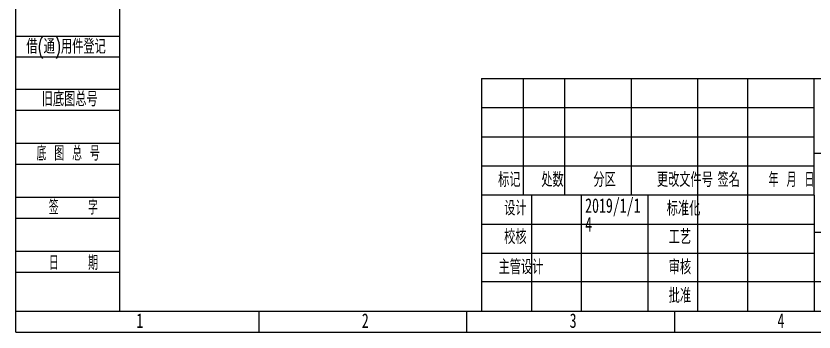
# Model space of a CAD drawing. Header units: millimetres. Extents: x 0 to 594, y 0 to 420.
# Drawn here: x 0 to 384, y 0 to 152.1 of the extents above; entities that cross this region are included whole.
import ezdxf

# ---------------------------------------------------------------- set-up
doc = ezdxf.new("R2010")
doc.units = ezdxf.units.MM
doc.header["$LTSCALE"] = 2
doc.layers.add('图框', color=7, linetype='Continuous')
doc.styles.add('SLDTEXTSTYLE0', font='TXT', dxfattribs={"width": 0.7, "bigfont": 'bigfont'})
doc.styles.add('SLDTEXTSTYLE1', font='TXT', dxfattribs={"width": 0.566667, "bigfont": 'bigfont'})
doc.styles.add('SLDTEXTSTYLE2', font='TXT', dxfattribs={"width": 0.614286, "bigfont": 'bigfont'})
doc.styles.add('SLDTEXTSTYLE3', font='TXT', dxfattribs={"width": 0.62, "bigfont": 'bigfont'})
doc.styles.add('SLDTEXTSTYLE4', font='TXT', dxfattribs={"width": 0.7})

# ---------------------------------------------------------------- blocks, each defined once
blk = doc.blocks.new('SW_NOTE_0')
at = {"layer": '图框', "color": 0, "char_height": 7, "attachment_point": 1, "style": 'SLDTEXTSTYLE4'}
for s, insert in [('2019/1/1', (0, 9.02)), ('4', (0, 0.02))]:
    blk.add_mtext(s, dxfattribs=dict(at, insert=insert))

msp = doc.modelspace()

# ---------------------------------------------------------------- linework, layer by layer
at = {"layer": '图框'}
for p, q in [((0, 0), (0, 420)), ((0, 142.441), (50, 142.441)), ((0, 132.441), (50, 132.441)), ((0, 116.86), (50, 116.86)), ((224, 108), (384, 108)), ((0, 106.86), (50, 106.86)), ((224, 94), (384, 94)), ((0, 90.86), (50, 90.86)), ((0, 80.86), (50, 80.86)), ((0, 64.86), (50, 64.86)), ((0, 54.86), (50, 54.86)), ((0, 38.86), (50, 38.86)), ((0, 28.86), (50, 28.86)), ((0, 10), (50, 10)), ((117, 0), (117, 10)), ((217, 0), (217, 10)), ((0, 0), (594, 0))]:
    msp.add_line(p, q, dxfattribs=at)
at = {"layer": '图框', "linetype": 'Continuous', "lineweight": 25}
msp.add_line((50, 10), (50, 410), dxfattribs=at)
at = {"layer": '图框', "lineweight": 25}
for p, q in [((224, 122), (224, 10)), ((224, 122), (584, 122)), ((244, 122), (244, 66)), ((264, 122), (264, 66)), ((296, 122), (296, 66)), ((328, 122), (328, 10)), ((352, 122), (352, 10)), ((383.936, 122.104), (384.009, 10)), ((383.96, 86.104), (583.96, 86.104)), ((224, 80), (384, 80)), ((224, 66), (384, 66)), ((248, 66), (248, 10)), ((272, 66), (272, 10)), ((304, 66), (304, 10)), ((224, 52), (384, 52)), ((384, 48), (584, 48)), ((224, 38), (384, 38)), ((224, 24.332), (384, 24.332)), ((384, 24.332), (584, 24.332)), ((50, 10), (584, 10)), ((317, 0), (317, 10))]:
    msp.add_line(p, q, dxfattribs=at)

# ---------------------------------------------------------------- block references
at = {"layer": '图框'}
msp.add_blockref('SW_NOTE_0', (273.876, 55.359), dxfattribs=at)

# ---------------------------------------------------------------- texts
at = {"layer": '图框', "char_height": 7}
for s, insert, attachment_point, style in [('借(通)用件登记', (4.992, 140.945), 1, 'SLDTEXTSTYLE0'), ('旧底图总号', (12.388, 115.648), 1, 'SLDTEXTSTYLE0'), ('底 图 总 号', (9.894, 89.531), 1, 'SLDTEXTSTYLE2'), ('标记', (237.395, 76.834), 2, 'SLDTEXTSTYLE0'), ('处数', (258.174, 76.834), 2, 'SLDTEXTSTYLE0'), ('分区', (283.217, 76.834), 2, 'SLDTEXTSTYLE0'), ('更改文件号', (321.873, 76.834), 2, 'SLDTEXTSTYLE0'), ('签名', (342.953, 76.834), 2, 'SLDTEXTSTYLE0'), ('年 月 日', (373.178, 76.834), 2, 'SLDTEXTSTYLE3'), ('签    字', (27.619, 63.527), 2, 'SLDTEXTSTYLE1'), ('设计', (240.294, 63.116), 2, 'SLDTEXTSTYLE0'), ('标准化', (321.226, 62.983), 2, 'SLDTEXTSTYLE0'), ('校核', (240.294, 49.358), 2, 'SLDTEXTSTYLE0'), ('工艺', (319.471, 49.285), 2, 'SLDTEXTSTYLE0'), ('日    期', (27.619, 36.827), 2, 'SLDTEXTSTYLE1'), ('主管设计', (243.012, 34.799), 2, 'SLDTEXTSTYLE0'), ('审核', (319.471, 34.799), 2, 'SLDTEXTSTYLE0'), ('批准', (319.476, 21.046), 2, 'SLDTEXTSTYLE0'), ('1', (59.589, 8.995), 2, 'SLDTEXTSTYLE4'), ('2', (168.089, 8.995), 2, 'SLDTEXTSTYLE4'), ('3', (268.089, 8.995), 2, 'SLDTEXTSTYLE4'), ('4', (368.089, 8.995), 2, 'SLDTEXTSTYLE4')]:
    msp.add_mtext(s, dxfattribs=dict(at, insert=insert, attachment_point=attachment_point, style=style))

doc.saveas('drawing.dxf')
